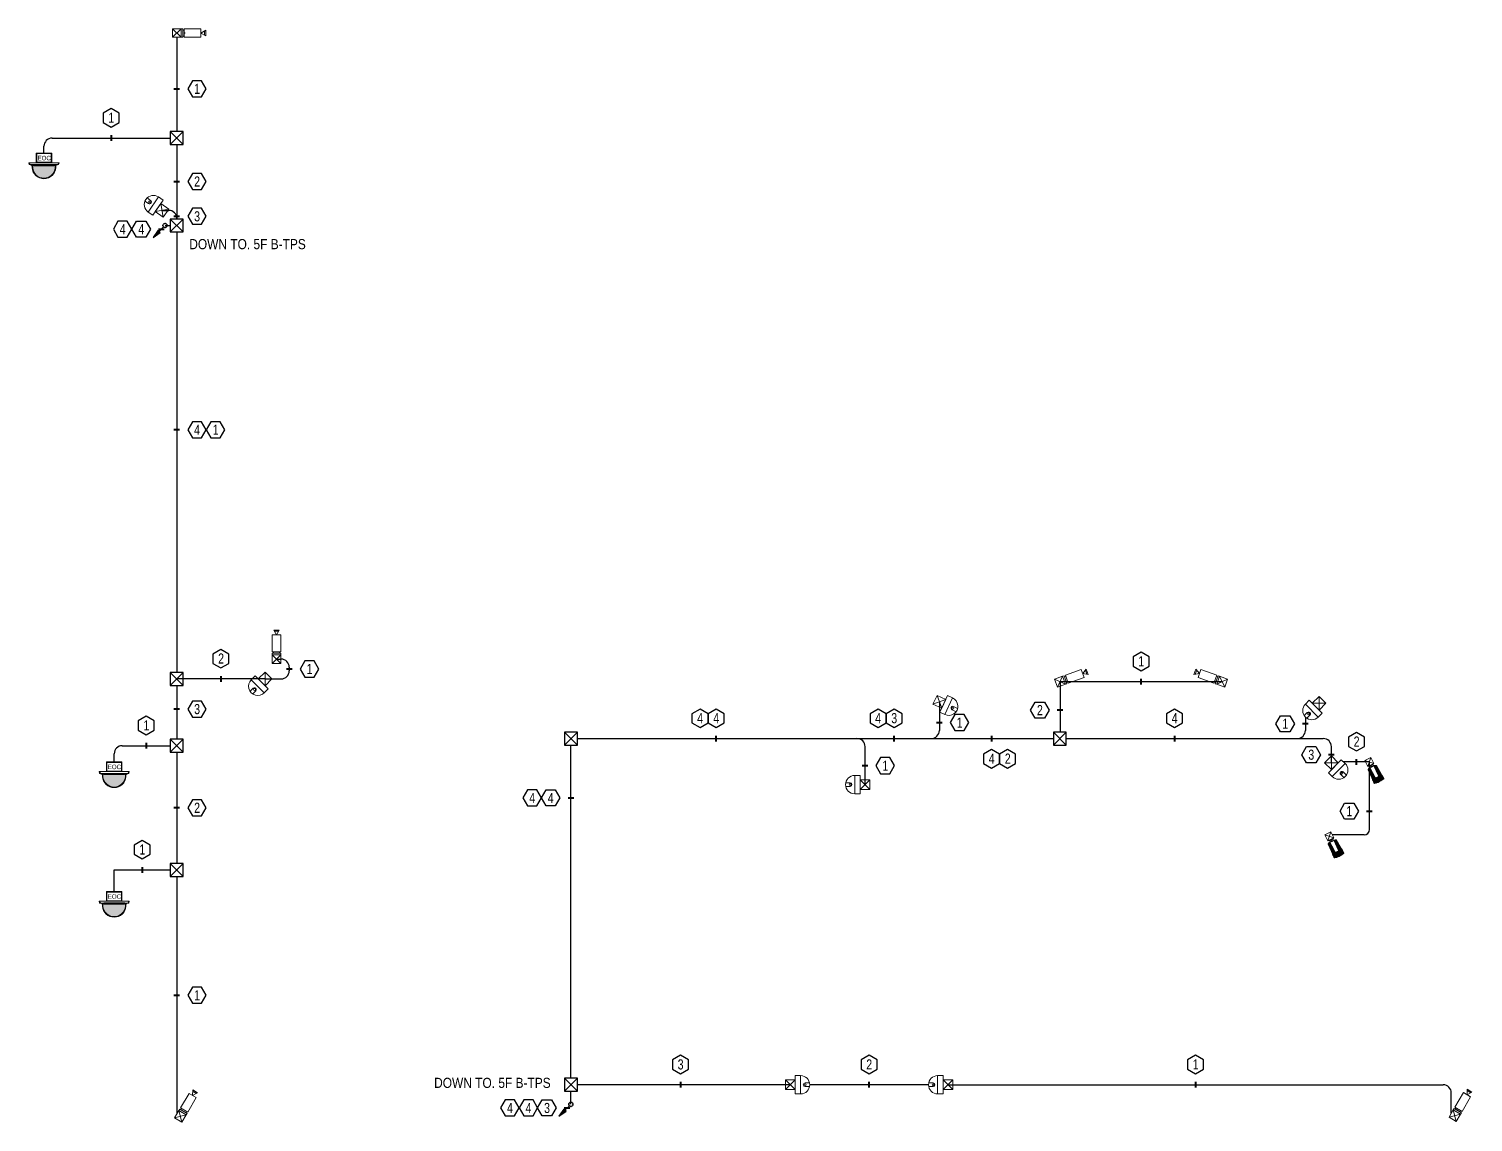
# Model space of a CAD drawing. Header units: millimetres. Extents: x 89860 to 502050, y -351975 to 882300.
# Drawn here: x 93374 to 146883, y 820065 to 860551 of the extents above; entities that cross this region are included whole.
import ezdxf
from ezdxf.enums import TextEntityAlignment as Align

# ---------------------------------------------------------------- set-up
doc = ezdxf.new("R2010")
doc.units = ezdxf.units.MM
doc.header["$LTSCALE"] = 150
doc.set_wipeout_variables(frame=1)
doc.layers.get('0').update_dxf_attribs({"lineweight": 0})
doc.layers.add('-----16 CCTV', color=3, linetype='Continuous', lineweight=0)
for name, color, linetype in [('-----17 CCTV Cable', 4, 'Continuous'), ('-----20 General Symbol', 3, 'Continuous'), ('-----29 Indicator', 1, 'Continuous'), ('-----30 Text', 2, 'Continuous')]:
    doc.layers.add(name, color=color, linetype=linetype)
doc.styles.add('ELEC', font='')
doc.styles.get('ELEC').set_extended_font_data('Dotum')

# ---------------------------------------------------------------- blocks, each defined once
blk = doc.blocks.new('Bullet Camera')
at = {"layer": '-----16 CCTV'}
blk.add_line((78, 1030), (-78, 1030), dxfattribs=at)
at = {"layer": '-----16 CCTV', "linetype": 'Continuous'}
for p, q in [((156, 156), (-156, -156)), ((156, -156), (-156, 156))]:
    blk.add_line(p, q, dxfattribs=at)
at = {"layer": '-----16 CCTV'}
for points in [[(0, 895), (104, 1075), (-104, 1075)], [(156, 895), (156, 271), (-156, 271), (-156, 895)], [(156, 156), (156, 218), (-156, 218), (-156, 156)], [(156, -156), (156, 156), (-156, 156), (-156, -156)], [(114, 218), (114, 271), (-114, 271), (-114, 218)]]:
    blk.add_lwpolyline(points, close=True, dxfattribs=at)
blk = doc.blocks.new('Dome Camera')
at = {"layer": '-----16 CCTV', "linetype": 'Continuous'}
for p, q in [((-180, 180), (180, -180)), ((180, 180), (-180, -180)), ((339, -180), (-339, -180)), ((-339, -180), (-339, -383)), ((-339, -383), (339, -383)), ((339, -383), (339, -180))]:
    blk.add_line(p, q, dxfattribs=at)
at = {"layer": '-----16 CCTV', "linetype": 'Continuous', "lineweight": 0}
for p, q in [((-339, -180), (339, -180)), ((-339, -383), (-339, -180)), ((339, -180), (339, -383)), ((-68, -553), (-68, -715)), ((68, -553), (68, -715))]:
    blk.add_line(p, q, dxfattribs=at)
at = {"layer": '-----16 CCTV', "linetype": 'Continuous'}
blk.add_lwpolyline([(180, 180), (-180, 180), (-180, -180), (180, -180)], close=True, dxfattribs=at)
blk.add_lwpolyline([(-68, -715), (-68, -553, -1), (68, -553), (68, -715)], format="xyb", dxfattribs=at)
at = {"layer": '-----16 CCTV', "linetype": 'Continuous', "lineweight": 0}
blk.add_circle((0, -553), 33.9, dxfattribs=at)
blk.add_circle((0, -553), 33.9, dxfattribs=at)
blk.add_arc((0, -383), 339, 180, 0, dxfattribs=at)
at = {"layer": '-----16 CCTV', "linetype": 'Continuous'}
blk.add_arc((0, -383), 339, 180, 0, dxfattribs=at)
blk = doc.blocks.new('ELEV Dome Camera')
at = {"layer": '-----16 CCTV'}
h = blk.add_hatch(dxfattribs=at)
h.set_pattern_fill('ANGLE', color=256)
h.set_pattern_definition([(0, (-2230.84, 69.3815), (0, 6.985), [5.08, -1.905]), (90, (-2230.84, 69.3815), (-6.985, 4e-16), [5.08, -1.905])])
h.paths.add_polyline_path([(-416, -541), (-423, -445), (380, -445), (410, -445), (410, -456), (422, -462), (416, -541, -0.933881)])
for p, q in [((-545, -428), (-558, -359)), ((558, -359), (-558, -359)), ((-545, -428), (-469, -450)), ((-525, -410), (-535, -359)), ((-525, -410), (-466, -428)), ((-469, -450), (469, -450)), ((-466, -428), (-412, -428)), ((-466, -428), (-389, -428)), ((380, -445), (-446, -445)), ((-446, -450), (-446, -445)), ((-444, -445), (-437, -543)), ((-423, -443), (-416, -541)), ((-389, -425), (389, -425)), ((-387, -471), (-389, -425)), ((-387, -471), (387, -471)), ((-380, -445), (446, -445)), ((387, -471), (389, -425)), ((454, -428), (389, -428)), ((434, -445), (397, -445)), ((410, -456), (410, -445)), ((422, -462), (410, -456)), ((466, -428), (412, -428)), ((466, -428), (412, -428)), ((412, -445), (444, -445)), ((412, -445), (444, -445)), ((422, -462), (416, -541)), ((427, -445), (427, -428)), ((444, -445), (437, -543)), ((446, -450), (446, -445)), ((446, -450), (446, -445)), ((525, -410), (466, -428)), ((545, -428), (469, -450)), ((525, -410), (535, -359)), ((545, -428), (558, -359))]:
    blk.add_line(p, q, dxfattribs=at)
at = {"layer": '-----16 CCTV', "linetype": 'Continuous'}
blk.add_line((-133, -359), (133, -359), dxfattribs=at)
at = {"layer": '-----16 CCTV'}
for points in [[(-288, 0), (288, 0), (288, -359), (-288, -359)], [(-269, -19), (269, -19), (269, -340), (-269, -340)]]:
    blk.add_lwpolyline(points, close=True, dxfattribs=at)
for radius in [438, 417]:
    blk.add_arc((0, -513), radius, 183.9163, 356.0837, dxfattribs=at)
at = {"layer": '-----16 CCTV', "style": 'ELEC'}
blk.add_text('EOC', height=167.1, dxfattribs=at).set_placement((8, -269), align=Align.CENTER)
blk = doc.blocks.new('BOX(CCTV)')
blk.add_wipeout([(-200, 200), (-200, -200), (200, -200), (200, 200)])
at = {"layer": '-----20 General Symbol'}
for p, q in [((200, 200), (-200, -200)), ((-200, 200), (200, -200))]:
    blk.add_line(p, q, dxfattribs=at)
blk.add_lwpolyline([(-200, 200), (200, 200), (200, -200), (-200, -200)], close=True, dxfattribs=at)
blk = doc.blocks.new('O01')
blk.add_hatch(color=256).paths.add_polyline_path([(-149, -218), (-218, -149), (-368, -368)])
blk.add_line((-46, -46), (-184, -184))
blk.add_lwpolyline([(-368, -368), (-149, -218), (-218, -149), (-368, -368)])
blk.add_circle((0, 0), 65)
for p in [(-65, 0), (-65, 0), (0, 65), (0, 65), (65, 0), (65, 0), (0, -65), (0, -65)]:
    blk.add_point(p)
blk = doc.blocks.new('Thermal Camera')
at = {"layer": '-----16 CCTV', "transparency": 33554687}
h = blk.add_hatch(dxfattribs=at)
h.set_pattern_fill('ANSI38', color=256, scale=4, angle=368)
h.set_pattern_definition([(53, (129637.524, 55285.349), (-10.142671, 7.6430508), []), (143, (129637.524, 55285.349), (-27.9283927, 5.1434306), [31.75, -19.05])])
h.paths.add_polyline_path([(871, -222), (881, -216), (904, -120), (908, -62), (910, -9), (910, 0), (910, 9), (908, 62), (904, 120), (881, 216), (871, 222), (715, 218), (682, 208), (266, 187), (252, 181, 0.095066), (218, 94, -0.002871), (687, 95, -0.395185), (713, 70), (713, 0), (713, -70, -0.394589), (687, -95, -0.002872), (218, -94, 0.095066), (252, -181), (266, -187), (682, -208), (715, -218)])
at = {"layer": '-----16 CCTV'}
for p, q in [((-138, 138), (-138, -138)), ((138, 138), (-138, 138)), ((-138, -138), (138, 138)), ((-138, 138), (138, -138)), ((138, 138), (138, -138)), ((216, 53), (218, 86)), ((216, 53), (232, 44)), ((232, 0), (232, 44)), ((266, 187), (252, 181)), ((682, 208), (266, 187)), ((680, 78), (687, 95)), ((682, 208), (715, 218)), ((695, 62), (713, 70)), ((709, 0), (709, 69)), ((713, 0), (713, 70)), ((715, 218), (871, 222)), ((881, 216), (871, 222)), ((881, 216), (904, 120)), ((904, 120), (908, 62)), ((908, 62), (910, 9)), ((910, 9), (910, 0)), ((-138, -138), (138, -138)), ((216, -53), (232, -44)), ((216, -53), (218, -86)), ((232, 0), (232, -44)), ((266, -187), (252, -181)), ((682, -208), (266, -187)), ((680, -78), (687, -95)), ((682, -208), (715, -218)), ((695, -62), (713, -70)), ((709, 0), (709, -69)), ((713, 0), (713, -70)), ((715, -218), (871, -222)), ((881, -216), (871, -222)), ((881, -216), (904, -120)), ((904, -120), (908, -62)), ((908, -62), (910, -9)), ((910, -9), (910, 0))]:
    blk.add_line(p, q, dxfattribs=at)
at = {"layer": '-----16 CCTV', "lineweight": 13}
for p, q in [((138, -111), (138, 111)), ((218, 94), (218, 86)), ((218, 86), (680, 78)), ((695, 62), (695, 0)), ((218, -86), (680, -78)), ((218, -94), (218, -86)), ((695, -62), (695, 0))]:
    blk.add_line(p, q, dxfattribs=at)
for points in [[(138, 111), (138, 111)], [(151, 59), (151, 59)], [(151, 59), (151, 59)], [(159, 67), (159, -66)], [(217, 75), (165, 72), (165, -72), (217, -75)], [(208, 0), (208, 17)], [(208, 0), (208, -17)], [(217, 26), (232, 27)], [(151, -58), (151, -58)], [(217, -26), (232, -27)]]:
    blk.add_lwpolyline(points, dxfattribs=at)
blk.add_lwpolyline([(151, -59), (151, 59), (151, -58)], close=True, dxfattribs=at)
blk.add_lwpolyline([(151, -51, -0.298179), (157, -57), (157, 58)], format="xyb", dxfattribs=at)
for centre, radius, start, end in [((-200, 0), 356, 9.4628, 18.10039), ((149, 59), 8.39, 286.66509, 351.98602), ((170, 60), 13.2, 112.14996, 191.03428), ((217, 17), 9.34, 92.10396, 179.99455), ((463, 48), 250, 147.67125, 169.39345), ((538, -40708), 40804, 89.79124, 90.44929), ((304, -70229), 70321, 89.68911, 90.06973), ((-169, -8), 324, 341.4623, 350.9745), ((173, -59), 15.9, 172.87498, 240.25512), ((217, -17), 9.34, 180.00545, 267.89604), ((304, 70229), 70321, 269.93027, 270.31089), ((463, -48), 250, 190.60655, 212.32875), ((538, 40708), 40804, 269.55071, 270.20876)]:
    blk.add_arc(centre, radius, start, end, dxfattribs=at)
at = {"layer": '-----16 CCTV'}
for centre, radius, start, end in [((678, 61), 17, 3.87128, 82.4335), ((685, 67), 24.1, 4.13471, 89.12052), ((687, 69), 26.3, 3.65655, 89.90932), ((678, -61), 17, 277.5665, 356.12872), ((685, -67), 24.1, 270.87948, 355.86529), ((687, -69), 26.3, 270.09068, 356.34345)]:
    blk.add_arc(centre, radius, start, end, dxfattribs=at)

msp = doc.modelspace()

# ---------------------------------------------------------------- linework, layer by layer
at = {"layer": '-----17 CCTV Cable'}
for p, q in [((98854, 860239), (98854, 856745)), ((99160, 860395), (99154, 860395)), ((93932, 855952), (93932, 856205)), ((94232, 856505), (98614, 856505)), ((98854, 856265), (98854, 853531)), ((98305, 853831), (98554, 853831)), ((98854, 853531), (98854, 836718)), ((98420, 853270), (98854, 853270)), ((102548, 837211, 0), (102720, 837211, 0)), ((103020, 836911, 0), (103020, 836778, 0)), ((98854, 836478), (98854, 834245)), ((102126, 836478), (102720, 836478)), ((137585, 836374), (131577, 836374)), ((131577, 836374), (131577, 834270, 0)), ((127107, 835629), (127107, 834570)), ((140668, 835065), (140668, 834570, 0)), ((113454, 821447), (113454, 834270)), ((113454, 834270), (124054, 834270)), ((124054, 834270), (126807, 834270)), ((126807, 834270, 0), (131277, 834270, 0)), ((131277, 834270, 0), (140368, 834270, 0)), ((140368, 834270, 0), (141331, 834270, 0)), ((96534, 833405), (96534, 833705)), ((96834, 834005), (98614, 834005)), ((98854, 833765), (98854, 829645)), ((124354, 832563), (124354, 833970)), ((141631, 833373), (141631, 833970, 0)), ((143040, 833404), (142083, 833403)), ((143040, 833404), (143040, 833404)), ((143042, 830900), (143046, 833404)), ((142842, 830700), (141671, 830700)), ((96534, 828605), (96534, 829405)), ((96534, 829405), (98614, 829405)), ((98854, 829165), (98854, 820358)), ((121581, 821447), (113454, 821447)), ((113454, 820727), (113454, 821447)), ((126704, 821448), (122304, 821447)), ((127426, 821447), (145775, 821447)), ((146075, 820394), (146075, 821147))]:
    msp.add_line(p, q, dxfattribs=at)
for centre, radius, start, end in [((94232, 856205), 300, 90, 180), ((98554, 853531, 0), 300, 0, 90), ((102720, 836911, 0), 300, 0, 90), ((102720, 836778, 0), 300, 270, 0), ((124054, 833970), 300, 0, 90), ((126807, 834570, 0), 300, 270, 0), ((140368, 834570, 0), 300, 270, 0), ((141331, 833970, 0), 300, 0, 90), ((96834, 833705), 300, 90, 180), ((142842, 830900, 0), 200, 270, 359.9083), ((145775, 821147), 300, 0, 90)]:
    msp.add_arc(centre, radius, start, end, dxfattribs=at)
at = {"layer": '-----29 Indicator'}
for points in [[(98742, 858330, 74.1, 74.1, 0), (98965, 858330, 0, 0, 0), (99259, 858330, 0, 0, 0)], [(96423, 856394, 74.1, 74.1, 0), (96423, 856616, 0, 0, 0), (96423, 856910, 0, 0, 0)], [(98742, 854898, 74.1, 74.1, 0), (98965, 854898, 0, 0, 0), (99259, 854898, 0, 0, 0)], [(98742, 845705, 74.1, 74.1, 0), (98965, 845705, 0, 0, 0), (99259, 845705, 0, 0, 0)], [(98742, 835361, 74.1, 74.1, 0), (98965, 835361, 0, 0, 0), (99259, 835361, 0, 0, 0)], [(97724, 833894, 74.1, 74.1, 0), (97724, 834116, 0, 0, 0), (97724, 834410, 0, 0, 0)], [(118835, 834159, 74.1, 74.1, 0), (118835, 834381, 0, 0, 0), (118835, 834675, 0, 0, 0)], [(125430, 834159, 74.1, 74.1, 0), (125430, 834381, 0, 0, 0), (125430, 834675, 0, 0, 0)], [(142561, 833292, 74.1, 74.1, 0), (142561, 833514, 0, 0, 0), (142561, 833809, 0, 0, 0)], [(124242, 833266, 74.1, 74.1, 0), (124465, 833266, 0, 0, 0), (124759, 833266, 0, 0, 0)], [(113565, 832070, 74.1, 74.1, 0), (113342, 832070, 0, 0, 0), (113048, 832070, 0, 0, 0)], [(98742, 831705, 74.1, 74.1, 0), (98965, 831705, 0, 0, 0), (99259, 831705, 0, 0, 0)], [(143154, 831579, 74.1, 74.1, 0), (142932, 831579, 0, 0, 0), (142637, 831579, 0, 0, 0)], [(97574, 829294, 74.1, 74.1, 0), (97574, 829516, 0, 0, 0), (97574, 829810, 0, 0, 0)], [(98742, 824761, 74.1, 74.1, 0), (98965, 824761, 0, 0, 0), (99259, 824761, 0, 0, 0)], [(117518, 821336, 74.1, 74.1, 0), (117518, 821558, 0, 0, 0), (117518, 821852, 0, 0, 0)], [(124504, 821336, 74.1, 74.1, 0), (124504, 821559, 0, 0, 0), (124504, 821853, 0, 0, 0)], [(136600, 821336, 74.1, 74.1, 0), (136600, 821558, 0, 0, 0), (136600, 821852, 0, 0, 0)], [(113427, 820589, 74.1, 74.1, 0), (113204, 820589, 0, 0, 0), (112910, 820589, 0, 0, 0)]]:
    msp.add_lwpolyline(points, format="xyseb", dxfattribs=at)
for points in [[(99774, 858627), (99431, 858627), (99259, 858330), (99431, 858033), (99774, 858033), (99946, 858330), (99774, 858627)], [(96125, 857426), (96125, 857082), (96423, 856910), (96720, 857082), (96720, 857426), (96423, 857597), (96125, 857426)], [(99774, 855195), (99431, 855195), (99259, 854898), (99431, 854601), (99774, 854601), (99946, 854898), (99774, 855195)], [(97018, 853430), (96675, 853430), (96503, 853132), (96675, 852835), (97018, 852835), (97190, 853132), (97018, 853430)], [(97362, 853430), (97705, 853430), (97877, 853132), (97705, 852835), (97362, 852835), (97190, 853132), (97362, 853430)], [(99774, 846002), (99431, 846002), (99259, 845705), (99431, 845408), (99774, 845408), (99946, 845705), (99774, 846002)], [(100461, 846002), (100118, 846002), (99946, 845705), (100118, 845408), (100461, 845408), (100633, 845705), (100461, 846002)], [(99774, 835659), (99431, 835659), (99259, 835361), (99431, 835064), (99774, 835064), (99946, 835361), (99774, 835659)], [(118537, 834847), (118537, 835191), (118240, 835362), (117942, 835191), (117942, 834847), (118240, 834675), (118537, 834847)], [(118537, 835191), (118537, 834847), (118835, 834675), (119132, 834847), (119132, 835191), (118835, 835362), (118537, 835191), (118537, 835191)], [(125133, 834847), (125133, 835191), (124835, 835362), (124538, 835191), (124538, 834847), (124835, 834675), (125133, 834847)], [(125133, 835191), (125133, 834847), (125430, 834675), (125728, 834847), (125728, 835191), (125430, 835362), (125133, 835191), (125133, 835191)], [(97426, 834926), (97426, 834582), (97724, 834410), (98021, 834582), (98021, 834926), (97724, 835097), (97426, 834926)], [(142264, 834324), (142264, 833980), (142561, 833809), (142859, 833980), (142859, 834324), (142561, 834495), (142264, 834324)], [(125274, 833564), (124931, 833564), (124759, 833266), (124931, 832969), (125274, 832969), (125446, 833266), (125274, 833564)], [(112190, 832367), (111846, 832367), (111674, 832070), (111846, 831773), (112190, 831773), (112361, 832070), (112190, 832367)], [(112533, 832367), (112876, 832367), (113048, 832070), (112876, 831773), (112533, 831773), (112361, 832070), (112533, 832367)], [(99774, 832002), (99431, 832002), (99259, 831705), (99431, 831408), (99774, 831408), (99946, 831705), (99774, 832002)], [(142122, 831876), (142466, 831876), (142637, 831579), (142466, 831281), (142122, 831281), (141951, 831579), (142122, 831876)], [(97276, 830326), (97276, 829982), (97574, 829810), (97871, 829982), (97871, 830326), (97574, 830497), (97276, 830326)], [(99774, 825059), (99431, 825059), (99259, 824761), (99431, 824464), (99774, 824464), (99946, 824761), (99774, 825059)], [(117220, 822368), (117220, 822024), (117518, 821852), (117815, 822024), (117815, 822368), (117518, 822539), (117220, 822368)], [(124206, 822368), (124206, 822025), (124504, 821853), (124801, 822025), (124801, 822368), (124504, 822540), (124206, 822368)], [(136303, 822368), (136303, 822024), (136600, 821852), (136898, 822024), (136898, 822368), (136600, 822539), (136303, 822368)], [(111365, 820887), (111021, 820887), (110850, 820589), (111021, 820292), (111365, 820292), (111536, 820589), (111365, 820887)], [(112052, 820887), (111708, 820887), (111536, 820589), (111708, 820292), (112052, 820292), (112223, 820589), (112052, 820887)], [(112395, 820887), (112739, 820887), (112910, 820589), (112739, 820292), (112395, 820292), (112223, 820589), (112395, 820887)]]:
    msp.add_lwpolyline(points, close=True, dxfattribs=at)
at = {"layer": '-----29 Indicator', "elevation": 0}
for points in [[(100192, 837398), (100192, 837055), (100490, 836883), (100787, 837055), (100787, 837398), (100490, 837570), (100192, 837398)], [(134284, 837295), (134284, 836951), (134581, 836780), (134878, 836951), (134878, 837295), (134581, 837466), (134284, 837295)], [(103941, 837142), (103597, 837142), (103425, 836844), (103597, 836547), (103941, 836547), (104112, 836844), (103941, 837142)], [(130656, 835619), (131000, 835619), (131172, 835322), (131000, 835025), (130656, 835025), (130485, 835322), (130656, 835619)], [(135525, 835191), (135525, 834847), (135822, 834675), (136120, 834847), (136120, 835191), (135822, 835362), (135525, 835191)], [(128028, 835157), (127684, 835157), (127513, 834860), (127684, 834563), (128028, 834563), (128199, 834860), (128028, 835157)], [(139747, 835115), (140091, 835115), (140263, 834817), (140091, 834520), (139747, 834520), (139576, 834817), (139747, 835115)], [(129340, 833349), (129340, 833693), (129042, 833865), (128745, 833693), (128745, 833349), (129042, 833178), (129340, 833349), (129340, 833349)], [(129934, 833349), (129934, 833693), (129637, 833865), (129340, 833693), (129340, 833349), (129637, 833178), (129934, 833349)], [(140711, 833969), (141054, 833969), (141226, 833672), (141054, 833374), (140711, 833374), (140539, 833672), (140711, 833969)]]:
    msp.add_lwpolyline(points, close=True, dxfattribs=at)
for points in [[(100490, 836367, 74.1, 74.1, 0), (100490, 836589, 0, 0, 0), (100490, 836883, 0, 0, 0)], [(102909, 836844, 74.1, 74.1, 0), (103131, 836844, 0, 0, 0), (103425, 836844, 0, 0, 0)], [(134581, 836263, 74.1, 74.1, 0), (134581, 836485, 0, 0, 0), (134581, 836780, 0, 0, 0)], [(131688, 835322, 74.1, 74.1, 0), (131466, 835322, 0, 0, 0), (131172, 835322, 0, 0, 0)], [(126996, 834860, 74.1, 74.1, 0), (127218, 834860, 0, 0, 0), (127513, 834860, 0, 0, 0)], [(140779, 834817, 74.1, 74.1, 0), (140557, 834817, 0, 0, 0), (140263, 834817, 0, 0, 0)], [(129042, 834381, 74.1, 74.1, 0), (129042, 834159, 0, 0, 0), (129042, 833865, 0, 0, 0)], [(135822, 834159, 74.1, 74.1, 0), (135822, 834381, 0, 0, 0), (135822, 834675, 0, 0, 0)], [(141743, 833672, 74.1, 74.1, 0), (141520, 833672, 0, 0, 0), (141226, 833672, 0, 0, 0)]]:
    msp.add_lwpolyline(points, format="xyseb", dxfattribs=at)

# ---------------------------------------------------------------- block references
at = {"layer": '-----16 CCTV', "color": 3}
for p, rotation in [((98854, 860395), 270), ((131577, 836374), 290.0000000000001), ((98988, 820279), 329.5895721080709), ((146204, 820305), 329.5895721080709)]:
    msp.add_blockref('Bullet Camera', p, dxfattribs=dict(at, rotation=rotation))
at = {"layer": '-----16 CCTV', "color": 6, "lineweight": -3}
for p in [(93932, 855952), (96534, 833405), (96534, 828605)]:
    msp.add_blockref('ELEV Dome Camera', p, dxfattribs=at)
at = {"layer": '-----16 CCTV'}
for p, rotation in [((98305, 853831), 235.8450351181425), ((102126, 836478), 315), ((127107, 835629), 64.97988329712433), ((124354, 832563), 269.9595080638851), ((127426, 821447), 269.9595080638851)]:
    msp.add_blockref('Dome Camera', p, dxfattribs=dict(at, rotation=rotation))
at = {"layer": '-----16 CCTV', "color": 3}
msp.add_blockref('Bullet Camera', (102548, 837211), dxfattribs=at)
at = {"layer": '-----16 CCTV', "color": 3, "xscale": -1, "rotation": 70}
msp.add_blockref('Bullet Camera', (137585, 836374), dxfattribs=at)
at = {"layer": '-----16 CCTV', "xscale": -1}
for p, rotation in [((141177, 835577), 315.2022195962348), ((141631, 833373), 45.20221959622781), ((121581, 821447), 90.0404919361149)]:
    msp.add_blockref('Dome Camera', p, dxfattribs=dict(at, rotation=rotation))
at = {"layer": '-----16 CCTV', "color": 3, "xscale": -0.9023765432099208, "yscale": 0.9023765432099208, "zscale": 0.9023765432099208, "rotation": 116.8080843964241}
for p in [(143040, 833404), (141560, 830644)]:
    msp.add_blockref('Thermal Camera', p, dxfattribs=at)
at = {"layer": '-----20 General Symbol', "xscale": 1.199999999953434, "yscale": 1.199999999953434, "zscale": 1.199999999953434}
for p in [(98420, 853270), (113454, 820727)]:
    msp.add_blockref('O01', p, dxfattribs=at)

# ---------------------------------------------------------------- texts
at = {"layer": '-----30 Text', "transparency": 33554687, "style": 'ELEC', "width": 0.8}
for s, p in [('1', (99606, 858330)), ('1', (96427, 857260)), ('2', (99606, 854898)), ('3', (99606, 853610)), ('4', (96850, 853132)), ('4', (97537, 853132)), ('4', (99606, 845705)), ('1', (100293, 845705)), ('2', (100494, 837233, 0)), ('1', (103773, 836844)), ('1', (134585, 837129)), ('3', (99606, 835361)), ('2', (130832, 835322, 0)), ('1', (97728, 834760)), ('4', (118244, 835025)), ('4', (118839, 835025)), ('4', (124839, 835025)), ('3', (125434, 835025)), ('1', (127860, 834860)), ('4', (135826, 835025, 0)), ('1', (139923, 834817, 0)), ('2', (142565, 834158)), ('4', (129046, 833527, 0)), ('2', (129641, 833527, 0)), ('3', (140886, 833672, 0)), ('1', (125106, 833266)), ('4', (112022, 832070)), ('4', (112709, 832070)), ('2', (99606, 831705)), ('1', (142298, 831579)), ('1', (97578, 830160)), ('1', (99606, 824761)), ('3', (117521, 822202)), ('2', (124508, 822202)), ('1', (136604, 822202)), ('4', (111197, 820589)), ('4', (111884, 820589)), ('3', (112571, 820589))]:
    msp.add_text(s, height=375, dxfattribs=at).set_placement(p, align=Align.MIDDLE_CENTER)
at = {"layer": '-----30 Text', "style": 'ELEC', "width": 0.9}
msp.add_text('DOWN TO. 5F B-TPS', height=375, dxfattribs=at).set_placement((110547, 821519), align=Align.MIDDLE)

# ---------------------------------------------------------------- next in the draw order: block references
at = {"layer": '-----20 General Symbol', "lineweight": 0, "extrusion": (0, 0, -1), "xscale": 1.2, "yscale": 1.2, "zscale": -1.2}
for p in [(-98854, 856505), (-98854, 853270), (-98854, 836478), (-98854, 834005), (-113454, 834270), (-131571, 834270, 0), (-98854, 829405), (-113454, 821447)]:
    msp.add_blockref('BOX(CCTV)', p, dxfattribs=at)

# ---------------------------------------------------------------- next in the draw order: linework, layer by layer
at = {"layer": '-----17 CCTV Cable'}
msp.add_line((102126, 836478), (98854, 836478), dxfattribs=at)
at = {"layer": '-----29 Indicator'}
for points in [[(98742, 853610, 74.1, 74.1, 0), (98965, 853610, 0, 0, 0), (99259, 853610, 0, 0, 0)], [(98393, 853132, 74.1, 74.1, 0), (98171, 853132, 0, 0, 0), (97877, 853132, 0, 0, 0)]]:
    msp.add_lwpolyline(points, format="xyseb", dxfattribs=at)
msp.add_lwpolyline([(99774, 853907), (99431, 853907), (99259, 853610), (99431, 853313), (99774, 853313), (99946, 853610), (99774, 853907)], close=True, dxfattribs=at)

# ---------------------------------------------------------------- next in the draw order: texts
at = {"layer": '-----30 Text', "style": 'ELEC', "width": 0.9}
msp.add_text('DOWN TO. 5F B-TPS', height=375, dxfattribs=at).set_placement((101475, 852580), align=Align.MIDDLE)

doc.saveas('drawing.dxf')
